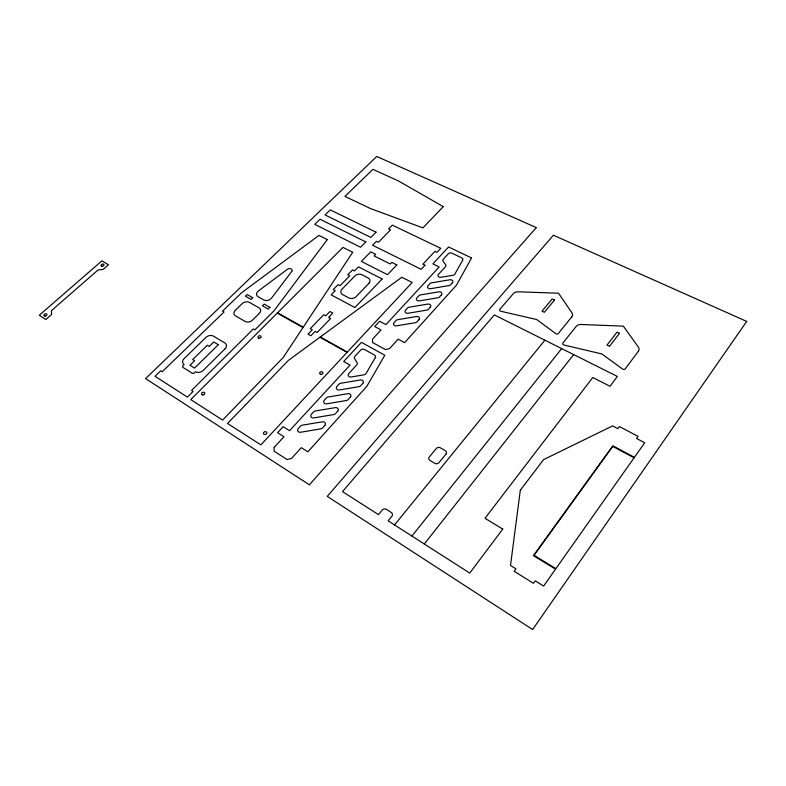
<?xml version="1.0" encoding="UTF-8"?>
<svg xmlns="http://www.w3.org/2000/svg" width="786" height="786" viewBox="0 0 786 786"><rect width="100%" height="100%" fill="white"/><g stroke="black" fill="none" stroke-linecap="round" stroke-linejoin="round"><path stroke-width="1.18" d="M424.312 543.991L573.662 354.594M411.913 536.052L561.695 348.601M394.533 524.92L544.885 340.2M319.99 337.223L401.813 277.232L412.188 282.469L260.864 444.896L227.567 423.477L288.246 360.499L319.99 337.223L347.039 352.413M277.546 312.808L303.229 327.222M320.324 336.978L347.304 352.118M277.271 313.074L303.023 327.536M274.196 447.332L274.098 451.184L287.067 459.515L291.537 458.425L301.293 447.666L307.876 451.812L366.954 386.181L384.796 355.233L361.442 342.352L343.688 361.472L350.055 365.087L289.543 430.699L283.137 426.7L277.556 432.703L283.962 436.751L274.196 447.332M520.303 490.287L510.517 565.429L515.96 568.828L514.172 571.275L533.468 583.33L535.246 580.844L543.627 586.061L555.545 569.162L533.419 555.653L612.805 445.819L634.39 457.364L644.697 442.744L636.581 438.48L638.085 436.368L619.397 426.582L617.884 428.665L612.599 425.894L543.519 459.643L520.303 490.287M471.561 257.936L456.519 285.082L404.623 342.667L398.129 339.169L389.581 348.581L385.425 349.583L372.593 342.549L372.446 339.218L381.014 329.943L374.676 326.524L379.579 321.248L385.906 324.638L439.178 266.945L432.899 263.87L448.59 246.991L471.561 257.936M462.659 260.186L454.907 274.029A2.613 1.945 -5.2 0 1 452.952 275.267L441.034 277.271A2.613 1.945 -5.8 0 1 438.401 276.485A2.613 1.945 -5.8 0 1 438.5 274.314L445.466 266.739A2.594 1.916 -5.7 0 0 445.642 264.715L443.088 261.237A2.584 1.906 -5.6 0 1 443.275 259.233L448.315 253.78A2.574 1.886 -5.3 0 1 451.891 253.18L461.755 257.906A2.584 1.906 -4.8 0 1 462.659 260.186M375.266 357.669L366.08 373.458A2.78 2.22 -11.6 0 1 363.928 374.843L351.244 376.975A2.78 2.22 -12.6 0 1 348.532 376.042A2.78 2.22 -12.6 0 1 348.797 373.546L356.687 364.95A2.751 2.181 -12.1 0 0 357.031 362.621L354.604 358.603A2.741 2.162 -11.8 0 1 354.938 356.294L360.646 350.124A2.731 2.152 -11.3 0 1 364.458 349.485L374.49 355.046A2.751 2.171 -10.7 0 1 375.266 357.669M352.688 252.296L283.284 357.434L222.595 420.088L190.752 399.602L342.951 247.394L352.688 252.296M746.7 321.415L532.633 629.537L327.251 496.379L553.393 235.22L746.7 321.415M634.086 457.796L555.889 568.671L534.048 555.329L612.766 446.389L634.086 457.796M327.31 239.602L273.931 310.902L254.919 329.845L253.367 328.951L191.548 390.455L193.11 391.438L187.422 397.107L155.019 376.268L160.698 370.786L162.201 371.739L224.039 311.983L222.546 311.118L241.587 292.746L318.978 235.397L327.31 239.602M502.765 529.086L469.733 573.073L388.137 520.833L391.86 516.284A3.075 2.722 -12.8 0 0 391.281 512.482L386.437 509.407A3.065 2.712 -13.3 0 0 382.163 510.114L378.439 514.624L342.49 491.604L494.355 314.931L617.383 376.455L610.024 386.26L592.772 377.516L484.991 518.298L502.765 529.086M638.32 351.371L625.243 368.821A1.759 1.375 7.1 0 1 622.561 369.047L601.899 353.965L563.916 344.975A1.7 1.326 2.7 0 1 562.923 342.991L576.187 326.436A5.63 4.323 3.3 0 1 581.119 324.471L623.347 326.151L638.281 346.96A5.807 4.461 6.9 0 1 638.32 351.371M291.773 271.396L271.504 298.179A5.188 3.832 -15.7 0 1 263.801 299.947L258.24 296.843A5.178 3.802 -15.9 0 1 258.427 290.928L287.597 269.176A2.545 1.857 -14.1 0 1 290.859 268.822L291.272 269.038A2.545 1.857 -14.1 0 1 291.773 271.396M619.506 333.333L609.514 346.312L607.028 345.103L617.03 332.144L619.506 333.333M571.727 316.945L558.384 333.441A1.68 1.297 2 0 1 555.81 333.667L536.691 319.538L500.672 311.227A1.631 1.248 -1.9 0 1 499.817 309.36L513.278 293.679A5.394 4.077 -1.1 0 1 518.102 291.803L558.541 293.227L571.894 312.779A5.541 4.225 2.1 0 1 571.727 316.945M445.917 454.161L438.981 462.64A2.987 2.554 -6.1 0 1 434.815 463.337L429.991 460.468A2.977 2.545 -6.6 0 1 429.343 456.931L436.289 448.511A2.967 2.525 -5.8 0 1 440.415 447.824L445.23 450.633A2.967 2.535 -5.3 0 1 445.917 454.161M554.523 300.016L544.344 312.297L542.016 311.168L552.204 298.906L554.523 300.016M536.298 227.606L309.419 484.824L145.567 378.587L376.749 156.463L536.298 227.606M418.958 319.705L417.091 321.759A2.692 2.083 -7.5 0 1 415.332 322.682L396.557 325.836A2.692 2.083 -8.7 0 1 393.884 324.982A2.692 2.083 -8.7 0 1 394.071 322.653L395.957 320.59A2.682 2.073 -8.6 0 1 397.726 319.686L416.403 316.542A2.682 2.073 -7.3 0 1 419.095 317.387A2.682 2.073 -7.3 0 1 418.958 319.705M430.286 307.188L428.449 309.222A2.672 2.044 -6.7 0 1 426.71 310.126L408.081 313.25A2.663 2.044 -7.9 0 1 405.419 312.415A2.663 2.044 -7.9 0 1 405.576 310.126L407.443 308.102A2.663 2.044 -7.8 0 1 409.182 307.208L427.722 304.094A2.663 2.034 -6.6 0 1 430.404 304.919A2.663 2.034 -6.6 0 1 430.286 307.188M441.427 294.878L439.62 296.872A2.653 2.014 -6 0 1 437.9 297.766L419.419 300.871A2.643 2.014 -7.1 0 1 416.767 300.055A2.643 2.014 -7.1 0 1 416.904 297.806L418.742 295.811A2.643 2.004 -7 0 1 420.461 294.927L438.853 291.842A2.643 2.004 -5.9 0 1 441.526 292.647A2.643 2.004 -5.9 0 1 441.427 294.878M452.392 282.764L450.614 284.728A2.633 1.975 -5.4 0 1 448.914 285.603L430.581 288.688A2.623 1.975 -6.4 0 1 427.938 287.892A2.623 1.975 -6.4 0 1 428.056 285.682L429.863 283.717A2.623 1.975 -6.3 0 1 431.563 282.842L449.818 279.777A2.623 1.975 -5.3 0 1 452.471 280.563A2.623 1.975 -5.3 0 1 452.392 282.764M324.765 425.511L322.643 427.859A2.879 2.368 -16.4 0 1 320.717 428.891L300.674 432.241A2.879 2.358 -18 0 1 297.923 431.219A2.879 2.358 -18 0 1 298.297 428.527L300.449 426.189A2.879 2.358 -17.8 0 1 302.384 425.157L322.319 421.827A2.869 2.358 -16.1 0 1 325.09 422.839A2.869 2.358 -16.1 0 1 324.765 425.511M337.656 411.245L335.563 413.564A2.849 2.329 -14.9 0 1 333.667 414.576L313.801 417.897A2.849 2.319 -16.5 0 1 311.06 416.894A2.849 2.319 -16.5 0 1 311.403 414.261L313.516 411.962A2.849 2.319 -16.2 0 1 315.422 410.95L335.19 407.639A2.849 2.319 -14.6 0 1 337.951 408.632A2.849 2.319 -14.6 0 1 337.656 411.245M350.33 397.235L348.277 399.504A2.82 2.289 -13.5 0 1 346.39 400.506L326.691 403.808A2.83 2.289 -15 0 1 323.96 402.825A2.83 2.289 -15 0 1 324.274 400.241L326.357 397.971A2.82 2.279 -14.8 0 1 328.243 396.979L347.844 393.698A2.82 2.279 -13.3 0 1 350.595 394.66A2.82 2.279 -13.3 0 1 350.33 397.235M362.788 383.45L360.764 385.69A2.8 2.25 -12.2 0 1 358.907 386.673L339.375 389.944A2.8 2.25 -13.7 0 1 336.654 388.991A2.8 2.25 -13.7 0 1 336.939 386.447L338.992 384.226A2.8 2.24 -13.5 0 1 340.849 383.244L360.293 379.982A2.79 2.25 -12 0 1 363.034 380.935A2.79 2.25 -12 0 1 362.788 383.45M424.98 265.226L421.168 269.303L372.584 245.242L376.425 241.331L378.4 242.304L390.544 229.905L388.579 228.952L392.332 225.13L440.75 248.327L437.026 252.316L434.953 251.314L422.897 264.204L424.98 265.226M396.822 264.902L387.508 274.678L361.364 261.424L370.717 251.864L375.679 254.34L374.136 255.931L390.2 263.978L391.742 262.357L396.822 264.902M382.143 278.971L354.899 307.552L331.142 294.858L335.219 290.673L333.235 289.621L338.108 284.64L340.092 285.691L349.741 275.817L347.746 274.786L352.531 269.903L354.515 270.924L358.475 266.876L382.143 278.971M368.929 283.284L356.097 296.656A5.227 3.93 -11.1 0 1 348.797 297.884L342.745 294.671A5.207 3.901 -11.4 0 1 341.989 289.209L354.84 275.994A5.158 3.832 -10.5 0 1 362.022 274.786L368.054 277.89A5.178 3.861 -10.2 0 1 368.929 283.284M443.275 206.639L422.907 227.881L370.57 208.595L344.956 196.402L372.918 169.354L398.443 180.937L443.275 206.639M330.631 318.487L317.161 332.478L315.137 331.338L310.873 335.76L308.033 334.158L312.297 329.756L310.274 328.627L323.753 314.724L325.768 315.825L329.933 311.521L332.763 313.064L328.597 317.377L330.631 318.487M365.834 241.921L360.568 247.236L314.744 224.334L320.03 219.235L365.834 241.921M376.032 232.184L370.845 237.431L325.05 214.922L330.267 209.882L376.032 232.184M269.952 307.336L268.242 309.036L262.475 305.793L264.184 304.103L269.952 307.336M259.351 313.349L252.424 320.197A5.276 3.93 -17.3 0 1 245.104 321.435L235.584 315.933A5.247 3.891 -17.6 0 1 235.289 310.362L242.216 303.632A5.227 3.861 -17 0 1 249.437 302.413L258.948 307.788A5.247 3.901 -16.7 0 1 259.351 313.349M225.071 348.778L203.161 370.461A5.492 4.156 -21.4 0 1 195.596 371.729L194.486 372.829A1.651 1.248 -21.8 0 1 192.216 373.212L183.069 367.484A1.641 1.238 -22 0 1 183.05 365.677L184.16 364.586A5.463 4.097 -21.6 0 1 184.101 358.622L206.011 337.341A5.364 4.009 -19.8 0 1 213.389 336.103L224.816 342.922A5.394 4.068 -19.5 0 1 225.071 348.778M218.311 344.73L194.545 368.103L189.976 365.254L194.594 360.725L192.698 359.546L207.327 345.26L209.223 346.41L213.743 341.989L218.311 344.73M252.768 297.707L251.058 299.378L245.409 296.194L247.118 294.544L252.768 297.707M51.552 314.528L45.843 319.519L39.3 315.245L101.895 260.873L108.478 264.764L103.123 269.441L98.083 269.962L51.463 310.608L51.552 314.528M102.111 266.238A1.513 1.022 -21.4 0 0 103.919 264.607A1.513 1.022 -21.4 0 0 101.492 264.577A1.513 1.022 -21.4 0 0 102.111 266.238M45.057 316.07A1.582 1.081 -24.8 0 0 46.865 314.243A1.582 1.081 -24.8 0 0 44.33 314.351A1.582 1.081 -24.8 0 0 45.057 316.07M202.719 394.916A1.68 1.297 -22.3 0 0 204.773 393.02A1.68 1.297 -22.3 0 0 202.061 392.774A1.68 1.297 -22.3 0 0 202.719 394.916M259.036 338.235A1.611 1.218 -17.2 0 0 261.09 336.555A1.611 1.218 -17.2 0 0 258.496 336.192A1.611 1.218 -17.2 0 0 259.036 338.235M264.715 434.53A1.729 1.405 -20.6 0 0 266.768 432.506A1.729 1.405 -20.6 0 0 263.919 432.231A1.729 1.405 -20.6 0 0 264.715 434.53M320.727 374.352A1.66 1.317 -14.6 0 0 322.928 372.692A1.66 1.317 -14.6 0 0 320.266 372.122A1.66 1.317 -14.6 0 0 320.727 374.352"/></g></svg>
